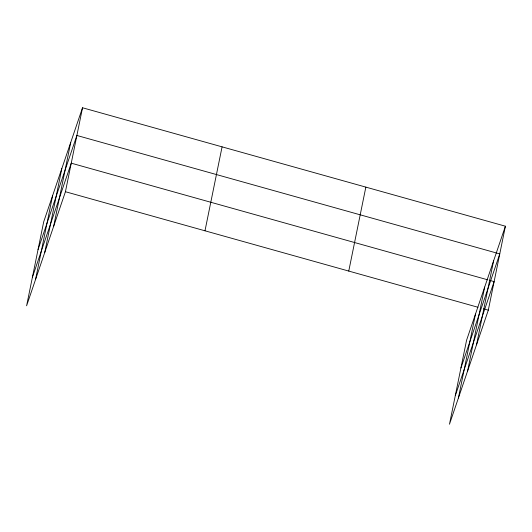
<?xml version="1.0" encoding="UTF-8"?>
<svg xmlns="http://www.w3.org/2000/svg" width="532" height="532" viewBox="0 0 532 532"><rect width="100%" height="100%" fill="white"/><g stroke="black" fill="none" stroke-linecap="round" stroke-linejoin="round"><path stroke-width="0.8" d="M35.524 279.579L52.615 195.623M44.721 252.567L61.812 168.611M53.646 226.353L70.736 142.396M82.526 107.763L43.691 221.837L26.6 305.794L65.436 191.72L82.526 107.763L505.4 226.206L488.31 310.163L449.474 424.237L466.564 340.281L505.4 226.206M204.986 230.802L222.077 146.852M348.759 271.074L365.85 187.118M458.398 398.022L475.488 314.066M467.595 371.01L484.685 287.054M476.519 344.796L493.61 260.84M38.051 249.548L76.887 135.467L499.761 253.91L460.925 367.984M32.412 277.252L71.248 163.171L487.778 279.839M455.286 395.695L494.122 281.614L489.36 280.284M65.436 191.72L478.002 307.27M483.555 308.826L488.31 310.163"/></g></svg>
